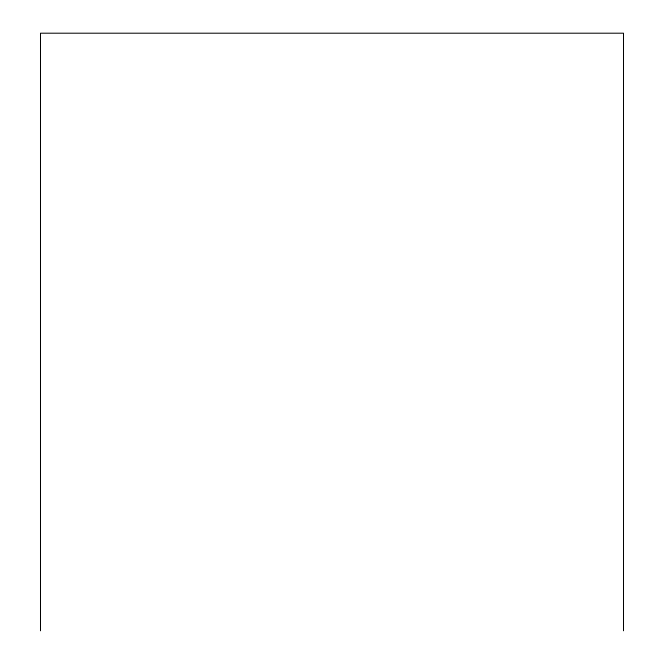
<?xml version="1.0" encoding="UTF-8"?>
<svg xmlns="http://www.w3.org/2000/svg" width="664" height="664" viewBox="0 0 664 664"><rect width="100%" height="100%" fill="white"/><g stroke="black" fill="none" stroke-linecap="round" stroke-linejoin="round"><path stroke-width="1" d="M623.504 630.8L623.504 33.2L40.496 33.2L40.496 630.8"/></g></svg>
